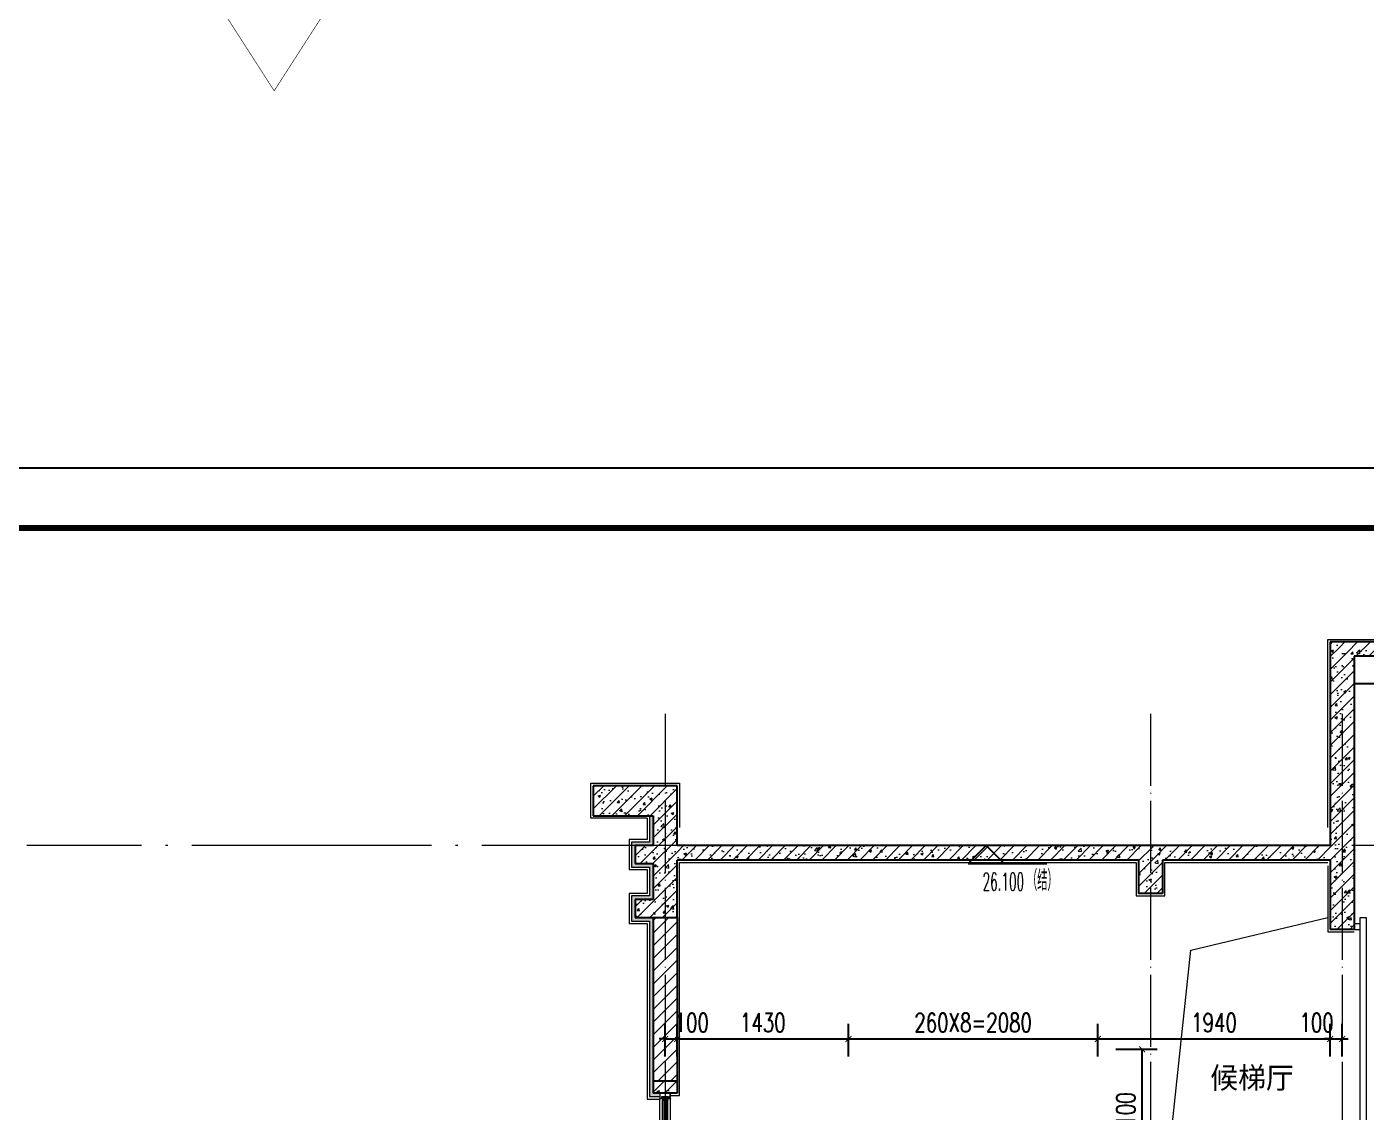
# Model space of a CAD drawing. Extents: x -655480 to 203344, y -294099 to 287156.
# Drawn here: x 50215 to 61392, y 181107 to 190166 of the extents above; entities that cross this region are included whole.
import ezdxf

# ---------------------------------------------------------------- set-up
doc = ezdxf.new("R2010")
doc.units = 0
doc.header["$LTSCALE"] = 1000
doc.linetypes.add('DOTE', pattern=[2.42, 2, -0.2, 0.02, -0.2])
doc.layers.get('0').update_dxf_attribs({"linetype": 'CONTINUOUS'})
doc.layers.get('DEFPOINTS').update_dxf_attribs({"linetype": 'CONTINUOUS'})
for name, color, linetype in [('-TK', 7, 'CONTINUOUS'), ('DIM_ELEV', 3, 'CONTINUOUS'), ('PUB_TEXT', 2, 'CONTINUOUS'), ('WALL', 5, 'CONTINUOUS'), ('尺寸标注', 86, 'CONTINUOUS'), ('看线', 251, 'CONTINUOUS'), ('立面-看线', 251, 'CONTINUOUS')]:
    doc.layers.add(name, color=color, linetype=linetype)
for name, color, linetype, lineweight in [('DOTE', 19, 'DOTE', 9), ('PUB_HATCH', 8, 'CONTINUOUS', 9), ('S_WINDOW', 144, 'CONTINUOUS', 15), ('WINDOW', 144, 'CONTINUOUS', 15), ('内粉刷', 37, 'CONTINUOUS', 9), ('立面-洞口示意', 152, 'CONTINUOUS', 13), ('细细', 250, 'CONTINUOUS', 0)]:
    doc.layers.add(name, color=color, linetype=linetype, lineweight=lineweight)
doc.layers.add('审图修改', color=2, linetype='CONTINUOUS', plot=False)
doc.styles.add('_TCH_DIM', font='SIMPLEX.shx', dxfattribs={"width": 0.7, "bigfont": 'GBCBIG.shx'})
doc.styles.add('_TCH_DIM_T3', font='SIMPLEX', dxfattribs={"width": 0.705882, "bigfont": 'GBCBIG'})
doc.dimstyles.new('_TCH_ARCH&&50', dxfattribs={"dimtxt": 157.5, "dimasz": 50, "dimexe": 125, "dimexo": 150, "dimgap": 58.75, "dimtad": 1, "dimdec": 0, "dimzin": 0, "dimdsep": 46, "dimtxsty": '_TCH_DIM_T3', "dimblk": 'ARCHTICK', "dimcen": 0.09, "dimclrt": 7, "dimazin": 0, "dimtfac": 1, "dimtdec": 0, "dimtix": 1, "dimtmove": 2, "dimatfit": 3, "dimldrblk": 'ARCHTICK', "dimfxl": 1, "dimtolj": 1, "dimtzin": 0, "dimarcsym": 0})
pattern_1 = [(315, (-218910.2607, -140541.0897), (-1.767766953, -1.767766953), []), (315, (-218909.0822, -140541.0897), (-1.767766953, -1.767766953), [])]
pattern_2 = [(315, (-218910.2607, -141979.3279), (-1.767766953, -1.767766953), []), (315, (-218909.0822, -141979.3279), (-1.767766953, -1.767766953), [])]
pattern_3 = [(45, (-87771.18, 258360.08), (-53.03301, 53.03301), []), (50, (-87771.18, 258360.08), (215.17805, -18.82564), [22.5, -247.5]), (355, (-87771.18, 258360.08), (-41.6254, 225.65764), [18, -198]), (100.4514, (-87753.25, 258358.51), (173.55281, 206.83186), [19.12206, -210.34263]), (46.1842, (-87771.18, 258420.08), (320.1723, -49.6557), [33.75, -371.25]), (96.6356, (-87744.5, 258415.94), (280.3988, 292.23536), [28.6831, -315.5139]), (351.1842, (-87771.18, 258420.08), (280.3986, 292.2356), [27, -297]), (21, (-87741.18, 258405.08), (179.07212, -120.78567), [22.5, -247.5]), (326, (-87741.18, 258405.08), (72.9946, 217.545), [18, -198]), (71.4514, (-87726.26, 258395.01), (252.0668, 96.75915), [19.12206, -210.34263]), (37.5, (-87771.18, 258360.08), (3.647957, 99.868156), [0, -195.6, 0, -201, 0, -198.75]), (7.5, (-87771.18, 258360.08), (78.92086, 118.323514), [0, -114.6, 0, -191.1, 0, -75.75]), (327.5, (-87838.08, 258360.08), (160.14673, -6.76646), [0, -75, 0, -234, 0, -310.5]), (317.5, (-87868.08, 258360.08), (174.95585, 30.0315), [0, -97.5, 0, -155.4, 0, -220.5])]

# ---------------------------------------------------------------- blocks, each defined once
blk = doc.blocks.new('A1')
blk.add_lwpolyline([(0, 59400), (0, 0), (84100, 0), (84100, 59400)], close=True)
at = {"const_width": 100}
blk.add_lwpolyline([(2500, 58400), (2500, 1000), (83100, 1000), (83100, 58400)], close=True, dxfattribs=at)
blk = doc.blocks.new('FGSDFSFSEFESFES')
at = {"layer": 'WINDOW', "ltscale": 0.8}
for p, q in [((175259, -121034), (175209, -121034)), ((175259, -121084), (175209, -121084)), ((175259, -123284), (175209, -123284)), ((175259, -123334), (175209, -123334))]:
    blk.add_line(p, q, dxfattribs=at)
blk.add_lwpolyline([(175159, -123384), (175209, -123384), (175209, -120984), (175159, -120984), (175159, -123384)], dxfattribs=at)
blk = doc.blocks.new('zrszerf')
at = {"layer": '细细'}
h = blk.add_hatch(dxfattribs=at)
h.set_pattern_fill('金属', color=256, style=0)
h.set_pattern_definition(pattern_1)
h.paths.add_polyline_path([(257695, 608543), (257715, 608543), (257715, 608557), (257765, 608557), (257765, 608543), (257785, 608543), (257785, 608588), (257695, 608588)])
h.paths.add_polyline_path([(257713, 608559), (257713, 608545), (257697, 608545), (257697, 608586), (257783, 608586), (257783, 608545), (257767, 608545), (257767, 608559)], flags=16)
h = blk.add_hatch(dxfattribs=at)
h.set_pattern_fill('金属', color=256, style=0)
h.set_pattern_definition(pattern_1)
h.paths.add_polyline_path([(257762, 608555), (257762, 608530), (257750, 608530), (257750, 608540), (257729, 608540), (257729, 608530), (257717, 608530), (257717, 608555)])
h.paths.add_polyline_path([(257719, 608553), (257719, 608532), (257727, 608532), (257727, 608542), (257752, 608542), (257752, 608532), (257760, 608532), (257760, 608553)], flags=16)
h = blk.add_hatch(color=256, dxfattribs=at)
edge = h.paths.add_edge_path()
edge.add_line((257735, 608540), (257735, 608528))
edge.add_arc((257740, 608520), 9.44, 61.5175, 118.4825, ccw=False)
edge.add_line((257744, 608528), (257744, 608540))
edge.add_arc((257740, 608548), 9.44, 241.5175, 298.4825, ccw=False)
h = blk.add_hatch(color=256, dxfattribs=at)
edge = h.paths.add_edge_path()
edge.add_line((257735, 607237), (257735, 607249))
edge.add_arc((257740, 607257), 9.44, 241.5175, 298.4825)
edge.add_line((257744, 607249), (257744, 607237))
edge.add_arc((257740, 607229), 9.44, 61.5175, 118.4825)
h = blk.add_hatch(dxfattribs=at)
h.set_pattern_fill('金属', color=256, style=0)
h.set_pattern_definition(pattern_2)
h.paths.add_polyline_path([(257695, 607233), (257715, 607233), (257715, 607220), (257765, 607220), (257765, 607233), (257785, 607233), (257785, 607188), (257695, 607188)])
h.paths.add_polyline_path([(257713, 607218), (257713, 607231), (257697, 607231), (257697, 607190), (257783, 607190), (257783, 607231), (257767, 607231), (257767, 607218)], flags=16)
h = blk.add_hatch(dxfattribs=at)
h.set_pattern_fill('金属', color=256, style=0)
h.set_pattern_definition(pattern_2)
h.paths.add_polyline_path([(257762, 607222), (257762, 607247), (257750, 607247), (257750, 607237), (257729, 607237), (257729, 607247), (257717, 607247), (257717, 607222)])
h.paths.add_polyline_path([(257719, 607224), (257719, 607245), (257727, 607245), (257727, 607235), (257752, 607235), (257752, 607245), (257760, 607245), (257760, 607224)], flags=16)
at = {"layer": 'S_WINDOW'}
for p, q in [((257695, 607233), (257695, 608543)), ((257717, 607247), (257717, 608530)), ((257762, 607247), (257762, 608530)), ((257785, 607233), (257785, 608543))]:
    blk.add_line(p, q, dxfattribs=at)
for points in [[(257785, 608588), (257785, 608543), (257765, 608543), (257765, 608557), (257715, 608557), (257715, 608543), (257695, 608543), (257695, 608588)], [(257783, 608586), (257783, 608545), (257767, 608545), (257767, 608559), (257713, 608559), (257713, 608545), (257697, 608545), (257697, 608586)], [(257762, 608555), (257762, 608530), (257750, 608530), (257750, 608540), (257729, 608540), (257729, 608530), (257717, 608530), (257717, 608555)], [(257760, 608553), (257760, 608532), (257752, 608532), (257752, 608542), (257727, 608542), (257727, 608532), (257719, 608532), (257719, 608553)], [(257785, 607188), (257785, 607233), (257765, 607233), (257765, 607220), (257715, 607220), (257715, 607233), (257695, 607233), (257695, 607188)], [(257783, 607190), (257783, 607231), (257767, 607231), (257767, 607218), (257713, 607218), (257713, 607231), (257697, 607231), (257697, 607190)], [(257762, 607222), (257762, 607247), (257750, 607247), (257750, 607237), (257729, 607237), (257729, 607247), (257717, 607247), (257717, 607222)], [(257760, 607224), (257760, 607245), (257752, 607245), (257752, 607235), (257727, 607235), (257727, 607245), (257719, 607245), (257719, 607224)]]:
    blk.add_lwpolyline(points, close=True, dxfattribs=at)
at = {"layer": '细细'}
for points in [[(257729, 608530), (257729, 607247)], [(257735, 607249), (257735, 608540)], [(257744, 607249), (257744, 608540)], [(257750, 608530), (257750, 607247)]]:
    blk.add_lwpolyline(points, dxfattribs=at)
for points in [[(257735, 608540), (257735, 608528, -0.253805), (257744, 608528), (257744, 608540, -0.253805)], [(257735, 607237), (257735, 607249, 0.253805), (257744, 607249), (257744, 607237, 0.253805)]]:
    blk.add_lwpolyline(points, format="xyb", close=True, dxfattribs=at)
blk = doc.blocks.new('_ArchTick')
at = {"color": 0, "linetype": 'ByBlock', "const_width": 0.15}
blk.add_lwpolyline([(-0.5, -0.5), (0.5, 0.5)], dxfattribs=at)
blk = doc.blocks.new('*D882')
at = {"layer": 'DEFPOINTS', "color": 0, "transparency": 16777216}
for p in [(59152, 181632), (59523, 181632), (59152, 180532)]:
    blk.add_point(p, dxfattribs=at)
at = {"layer": '尺寸标注', "color": 0, "lineweight": -2, "transparency": 16777216}
for p, q in [((59302, 181632), (59648, 181632)), ((59523, 180532), (59523, 181632)), ((59302, 180532), (59648, 180532))]:
    blk.add_line(p, q, dxfattribs=at)
at = {"layer": '尺寸标注', "color": 0, "lineweight": -2, "transparency": 16777216, "xscale": 50, "yscale": 50, "zscale": 50}
for p, rotation in [((59523, 181632), 90), ((59523, 180532), 270)]:
    blk.add_blockref('_ArchTick', p, dxfattribs=dict(at, rotation=rotation))
at = {"layer": '尺寸标注', "color": 7, "transparency": 16777216, "insert": (59386, 181082), "char_height": 157.5, "attachment_point": 5, "rotation": 90, "style": '_TCH_DIM_T3'}
blk.add_mtext('\\A1;1100', dxfattribs=at)
blk = doc.blocks.new('*D924')
at = {"layer": 'DEFPOINTS', "color": 0, "transparency": 16777216}
for p in [(61192, 181718), (61092, 181422), (61192, 181422)]:
    blk.add_point(p, dxfattribs=at)
at = {"layer": '尺寸标注', "color": 0, "lineweight": -2, "transparency": 16777216}
for p, q in [((61092, 181572), (61092, 181843)), ((61192, 181572), (61192, 181843)), ((61092, 181718), (61042, 181718)), ((61092, 181718), (61192, 181718)), ((61192, 181718), (61242, 181718))]:
    blk.add_line(p, q, dxfattribs=at)
at = {"layer": '尺寸标注', "color": 0, "lineweight": -2, "transparency": 16777216, "xscale": 50, "yscale": 50, "zscale": 50}
blk.add_blockref('_ArchTick', (61092, 181718), dxfattribs=at)
at = {"layer": '尺寸标注', "color": 0, "lineweight": -2, "transparency": 16777216, "xscale": 50, "yscale": 50, "zscale": 50, "rotation": 180}
blk.add_blockref('_ArchTick', (61192, 181718), dxfattribs=at)
at = {"layer": '尺寸标注', "color": 7, "transparency": 16777216, "insert": (60978, 181855), "char_height": 157.5, "attachment_point": 5, "style": '_TCH_DIM_T3'}
blk.add_mtext('\\A1;100', dxfattribs=at)
blk = doc.blocks.new('*D925')
at = {"layer": 'DEFPOINTS', "color": 0, "transparency": 16777216}
for p in [(61092, 181718), (59152, 181422), (61092, 181422)]:
    blk.add_point(p, dxfattribs=at)
at = {"layer": '尺寸标注', "color": 0, "lineweight": -2, "transparency": 16777216}
for p, q in [((59152, 181572), (59152, 181843)), ((61092, 181572), (61092, 181843)), ((59152, 181718), (61092, 181718))]:
    blk.add_line(p, q, dxfattribs=at)
at = {"layer": '尺寸标注', "color": 0, "lineweight": -2, "transparency": 16777216, "xscale": 50, "yscale": 50, "zscale": 50, "rotation": 180}
blk.add_blockref('_ArchTick', (59152, 181718), dxfattribs=at)
at = {"layer": '尺寸标注', "color": 0, "lineweight": -2, "transparency": 16777216, "xscale": 50, "yscale": 50, "zscale": 50}
blk.add_blockref('_ArchTick', (61092, 181718), dxfattribs=at)
at = {"layer": '尺寸标注', "color": 7, "transparency": 16777216, "insert": (60122, 181855), "char_height": 157.5, "attachment_point": 5, "style": '_TCH_DIM_T3'}
blk.add_mtext('\\A1;1940', dxfattribs=at)
blk = doc.blocks.new('*D926')
at = {"layer": 'DEFPOINTS', "color": 0, "transparency": 16777216}
for p in [(59152, 181718), (57072, 181422), (59152, 181422)]:
    blk.add_point(p, dxfattribs=at)
at = {"layer": '尺寸标注', "color": 0, "lineweight": -2, "transparency": 16777216}
for p, q in [((57072, 181572), (57072, 181843)), ((59152, 181572), (59152, 181843)), ((57072, 181718), (59152, 181718))]:
    blk.add_line(p, q, dxfattribs=at)
at = {"layer": '尺寸标注', "color": 0, "lineweight": -2, "transparency": 16777216, "xscale": 50, "yscale": 50, "zscale": 50, "rotation": 180}
blk.add_blockref('_ArchTick', (57072, 181718), dxfattribs=at)
at = {"layer": '尺寸标注', "color": 0, "lineweight": -2, "transparency": 16777216, "xscale": 50, "yscale": 50, "zscale": 50}
blk.add_blockref('_ArchTick', (59152, 181718), dxfattribs=at)
at = {"layer": '尺寸标注', "color": 7, "transparency": 16777216, "insert": (58112, 181855), "char_height": 157.5, "attachment_point": 5, "style": '_TCH_DIM_T3'}
blk.add_mtext('\\A1;260X8=2080', dxfattribs=at)
blk = doc.blocks.new('*D927')
at = {"layer": 'DEFPOINTS', "color": 0, "transparency": 16777216}
for p in [(57072, 181718), (55642, 181422), (57072, 181422)]:
    blk.add_point(p, dxfattribs=at)
at = {"layer": '尺寸标注', "color": 0, "lineweight": -2, "transparency": 16777216}
for p, q in [((55642, 181572), (55642, 181843)), ((57072, 181572), (57072, 181843)), ((55642, 181718), (57072, 181718))]:
    blk.add_line(p, q, dxfattribs=at)
at = {"layer": '尺寸标注', "color": 0, "lineweight": -2, "transparency": 16777216, "xscale": 50, "yscale": 50, "zscale": 50, "rotation": 180}
blk.add_blockref('_ArchTick', (55642, 181718), dxfattribs=at)
at = {"layer": '尺寸标注', "color": 0, "lineweight": -2, "transparency": 16777216, "xscale": 50, "yscale": 50, "zscale": 50}
blk.add_blockref('_ArchTick', (57072, 181718), dxfattribs=at)
at = {"layer": '尺寸标注', "color": 7, "transparency": 16777216, "insert": (56357, 181855), "char_height": 157.5, "attachment_point": 5, "style": '_TCH_DIM_T3'}
blk.add_mtext('\\A1;1430', dxfattribs=at)
blk = doc.blocks.new('*D928')
at = {"layer": 'DEFPOINTS', "color": 0, "transparency": 16777216}
for p in [(55642, 181718), (55542, 181422), (55642, 181422)]:
    blk.add_point(p, dxfattribs=at)
at = {"layer": '尺寸标注', "color": 0, "lineweight": -2, "transparency": 16777216}
for p, q in [((55542, 181572), (55542, 181843)), ((55642, 181572), (55642, 181843)), ((55542, 181718), (55492, 181718)), ((55542, 181718), (55642, 181718)), ((55642, 181718), (55692, 181718))]:
    blk.add_line(p, q, dxfattribs=at)
at = {"layer": '尺寸标注', "color": 0, "lineweight": -2, "transparency": 16777216, "xscale": 50, "yscale": 50, "zscale": 50}
blk.add_blockref('_ArchTick', (55542, 181718), dxfattribs=at)
at = {"layer": '尺寸标注', "color": 0, "lineweight": -2, "transparency": 16777216, "xscale": 50, "yscale": 50, "zscale": 50, "rotation": 180}
blk.add_blockref('_ArchTick', (55642, 181718), dxfattribs=at)
at = {"layer": '尺寸标注', "color": 7, "transparency": 16777216, "insert": (55764, 181855), "char_height": 157.5, "attachment_point": 5, "style": '_TCH_DIM_T3'}
blk.add_mtext('\\A1;100', dxfattribs=at)

msp = doc.modelspace()

# ---------------------------------------------------------------- hatches: boundary and pattern name
at = {"layer": 'PUB_HATCH'}
h = msp.add_hatch(dxfattribs=at)
h.set_pattern_fill('钢筋混凝土', color=256, scale=30, style=0)
h.set_pattern_definition(pattern_3)
h.paths.add_polyline_path([(61292.15, 184911.66), (61092.15, 185031.66), (61092.15, 183331.66), (61158.82, 183291.66), (61292.15, 183331.66)])
h = msp.add_hatch(dxfattribs=at)
h.set_pattern_fill('钢筋混凝土', color=256, scale=30, style=0)
h.set_pattern_definition(pattern_3)
h.paths.add_polyline_path([(62042.12, 184951.66), (62042.12, 185031.66), (61092.15, 185031.66), (61292.15, 184911.66), (61942.12, 184911.66)])
h = msp.add_hatch(dxfattribs=at)
h.set_pattern_fill('钢筋混凝土', color=256, scale=30, style=0)
h.set_pattern_definition(pattern_3)
h.paths.add_polyline_path([(55642.13, 182731.66), (55642.13, 183831.66), (54942.13, 183831.66), (54942.13, 183581.66), (55442.13, 183581.66), (55442.13, 183331.66), (55292.13, 183331.66), (55292.13, 183181.66), (55442.13, 183181.66), (55442.13, 182881.66), (55292.13, 182881.66), (55292.13, 182731.66)])
h = msp.add_hatch(dxfattribs=at)
h.set_pattern_fill('钢筋混凝土', color=256, scale=30, style=0)
h.set_pattern_definition(pattern_3)
h.paths.add_polyline_path([(55642.13, 183331.66), (55642.13, 183211.66), (59492.13, 183211.66), (59592.13, 183251.66), (59592.13, 183331.66)])
h = msp.add_hatch(dxfattribs=at)
h.set_pattern_fill('钢筋混凝土', color=256, scale=30, style=0)
h.set_pattern_definition(pattern_3)
h.paths.add_polyline_path([(61158.82, 183291.66), (61092.15, 183331.66), (59592.13, 183331.66), (59592.13, 183251.66), (59692.13, 183211.66), (61092.15, 183211.66)])
h = msp.add_hatch(dxfattribs=at)
h.set_pattern_fill('钢筋混凝土', color=256, scale=30, style=0)
h.set_pattern_definition(pattern_3)
h.paths.add_polyline_path([(61158.82, 183291.66), (61092.15, 183211.66), (61092.14, 182631.68), (61292.14, 182631.68), (61292.15, 183331.66)])
h = msp.add_hatch(dxfattribs=at)
h.set_pattern_fill('钢筋混凝土', color=256, scale=30, style=0)
h.set_pattern_definition(pattern_3)
h.paths.add_polyline_path([(59592.13, 183251.66), (59492.13, 183211.66), (59492.13, 182931.66), (59692.13, 182931.66), (59692.13, 183211.66)])
h = msp.add_hatch(dxfattribs=at)
h.set_pattern_fill('普通砖', color=256, scale=30, style=0)
h.set_pattern_definition([(45, (-87771.18, 258413.93), (-53.03303, 53.03303), [])])
h.paths.add_polyline_path([(55642.13, 182731.66), (55542.1, 182731.66), (55442.18, 182731.66), (55442.19, 181366.68), (55642.19, 181366.68), (55642.18, 182731.66)])
h = msp.add_hatch(dxfattribs=at)
h.set_pattern_fill('钢筋混凝土', color=256, scale=30, style=0)
h.set_pattern_definition(pattern_3)
h.paths.add_polyline_path([(55442.12, 181366.68), (55442.12, 181266.68), (55642.12, 181266.68), (55642.12, 181366.68)])
at = {"layer": '立面-看线'}
h = msp.add_hatch(dxfattribs=at)
h.set_pattern_fill('HONEY', color=256, scale=7)
h.set_pattern_definition([(0, (-755611.05, -205065.272), (16.66875, 9.623705), [11.1125, -22.225]), (120, (-755611.05, -205065.272), (-16.66874801, 9.62370845), [11.1125, -22.225]), (60, (-755611.05, -205065.272), (1.99e-06, 19.24741345), [-22.225, 11.1125])])
h.paths.add_polyline_path([(55442.19, 182731.66), (55292.13, 182731.66), (55292.13, 182881.66), (55442.19, 182881.66), (55442.19, 183181.66), (55292.13, 183181.66), (55292.13, 183331.66), (55442.19, 183331.66), (55442.19, 183581.66), (55412.13, 183581.66), (55412.13, 183361.66), (55262.13, 183361.66), (55262.13, 183151.66), (55412.13, 183151.66), (55412.13, 182911.66), (55262.13, 182911.66), (55262.13, 182701.66), (55412.13, 182701.66), (55412.2, 181236.68), (55497.19, 181236.68), (55497.19, 181266.68), (55442.19, 181266.68)])

# ---------------------------------------------------------------- linework, layer by layer
at = {"layer": 'DIM_ELEV', "color": 3}
for p, q in [((58220.04, 183331.66), (58070.04, 183181.66)), ((58220.04, 183331.66), (58370.04, 183181.66)), ((58070.04, 183181.66), (58726.04, 183181.66))]:
    msp.add_line(p, q, dxfattribs=at)
at = {"layer": 'DOTE', "linetype": 'DOTE', "ltscale": 0.3}
for p, q in [((55542.13, 184431.66), (55542.15, 159531.66)), ((59592.13, 184431.66), (59592.15, 159531.66)), ((61192.13, 184431.66), (61192.15, 159531.66))]:
    msp.add_line(p, q, dxfattribs=at)
at = {"layer": 'DOTE', "linetype": 'DOTE'}
msp.add_line((65692.19, 183331.66), (50215.13, 183331.66), dxfattribs=at)
at = {"layer": 'PUB_HATCH', "color": 215, "true_color": 0xa953a0}
msp.add_lwpolyline([(55412.13, 183581.66), (55412.13, 183361.66), (55262.13, 183361.66), (55262.13, 183151.66), (55412.13, 183151.66), (55412.13, 182911.66), (55262.13, 182911.66), (55262.13, 182701.66), (55412.13, 182701.66), (55412.19, 181236.67), (55497.12, 181236.7)], dxfattribs=at)
at = {"layer": 'WALL'}
for p, q in [((61092.15, 185031.66), (61092.15, 183331.66)), ((62042.12, 185031.66), (61092.15, 185031.66)), ((61292.15, 184911.66), (61292.15, 183331.66)), ((61942.12, 184911.66), (61292.15, 184911.66)), ((55642.13, 183831.66), (54942.13, 183831.66)), ((54942.13, 183831.66), (54942.13, 183581.66)), ((55642.13, 183331.66), (55642.13, 183831.66)), ((54942.13, 183581.66), (55442.13, 183581.66)), ((55442.13, 183581.66), (55442.13, 183331.66)), ((55442.13, 183331.66), (55292.13, 183331.66)), ((55292.13, 183331.66), (55292.13, 183181.66)), ((59592.13, 183331.66), (55642.13, 183331.66)), ((61092.15, 183331.66), (59592.13, 183331.66)), ((61292.15, 183331.66), (61292.14, 182631.68)), ((55642.13, 182731.66), (55642.13, 183211.66)), ((59492.13, 183211.66), (55642.13, 183211.66)), ((59492.13, 183211.66), (59492.13, 182931.66)), ((61092.15, 183211.66), (59692.13, 183211.66)), ((59692.13, 183211.66), (59692.13, 182931.66)), ((61092.15, 183211.66), (61092.14, 182631.68)), ((55292.13, 183181.66), (55442.13, 183181.66)), ((55442.13, 183181.66), (55442.13, 182881.66)), ((55442.13, 182881.66), (55292.13, 182881.66)), ((55292.13, 182881.66), (55292.13, 182731.66)), ((59692.13, 182931.66), (59492.13, 182931.66)), ((55292.13, 182731.66), (55642.13, 182731.66)), ((55442.18, 182731.66), (55442.19, 181366.68)), ((55642.18, 182731.66), (55642.13, 182731.66)), ((55642.18, 182731.66), (55642.19, 181366.68)), ((61292.14, 182631.68), (61092.14, 182631.68)), ((55442.12, 181366.68), (55442.12, 181266.68)), ((55642.12, 181366.68), (55442.12, 181366.68)), ((55642.12, 181366.68), (55642.12, 181266.68)), ((55642.12, 181266.68), (55442.12, 181266.68))]:
    msp.add_line(p, q, dxfattribs=at)
at = {"layer": '内粉刷'}
for points in [[(61072.14, 183481.66), (61072.15, 185051.66), (63412.13, 185051.66), (63412.12, 183481.66)], [(55392.13, 183561.66), (54922.13, 183561.66), (54922.13, 183851.66), (55662.13, 183851.66), (55662.13, 183481.66)], [(55392.13, 183561.66), (55392.13, 183381.66), (55242.13, 183381.66), (55242.13, 183131.66), (55392.13, 183131.66), (55392.13, 182931.66), (55242.13, 182931.66), (55242.13, 182681.66), (55392.13, 182681.66), (55392.19, 181216.66), (55497.13, 181216.7)], [(61292.17, 183331.7), (61292.17, 183281.7)], [(55587.1, 181246.7), (55662.19, 181246.68), (55662.13, 183191.66), (59472.13, 183191.66)], [(59472.13, 183191.66), (59472.13, 182911.66), (59712.13, 182911.66), (59712.13, 183191.66)], [(59712.13, 183191.66), (61072.16, 183191.66)], [(61072.17, 183161.7), (61072.17, 182611.7), (61292.17, 182611.67)]]:
    msp.add_lwpolyline(points, dxfattribs=at)
at = {"layer": '审图修改', "color": 2, "const_width": 5}
msp.add_lwpolyline([(4237.03, 189631.08, -0.57735027), (28258.31, 189631.08, -0.57735027), (52279.58, 189631.08, -0.57735027), (76300.85, 189631.08, -0.57735027), (100322.13, 189631.08, -0.57735027), (124343.4, 189631.08, -0.57735027), (148364.68, 189631.08, -0.57735027), (172385.95, 189631.08, -0.57735027), (196407.22, 189631.08, -0.57735027), (196407.22, 165609.81, -0.57735027), (196407.22, 141588.53, -0.57735027)], format="xyb", dxfattribs=at)
at = {"layer": '看线'}
msp.add_line((63192.13, 184681.66), (61292.13, 184681.69), dxfattribs=at)
at = {"layer": '立面-洞口示意'}
msp.add_lwpolyline([(59712.14, 180416.66), (59929.1, 182459.31), (61072.17, 182731.66)], dxfattribs=at)

# ---------------------------------------------------------------- block references
at = {"layer": '-TK', "xscale": 0.5, "yscale": 0.5, "zscale": 0.5}
msp.add_blockref('A1', (27867.19, 156782.28), dxfattribs=at)
at = {"xscale": -1}
for name, p in [('FGSDFSFSEFESFES', (236550.74, 303715.72)), ('zrszerf', (313281.98, -427321.46))]:
    msp.add_blockref(name, p, dxfattribs=at)

# ---------------------------------------------------------------- texts
at = {"layer": 'DIM_ELEV', "color": 7, "style": '_TCH_DIM'}
for s, height, width, p in [('26.100', 148.75, 0.494118, (58190.93, 182956.61)), ('（结）', 168.794, 0.7, (58561.93, 182956.61))]:
    msp.add_text(s, height=height, dxfattribs=dict(at, width=width)).set_placement(p)
at = {"layer": 'PUB_TEXT'}
msp.add_text('候梯厅', height=178.723, dxfattribs=at).set_placement((60090.91, 181304.71))

# ---------------------------------------------------------------- dimensions: what is measured, and where the dimension line sits
at = {"layer": '尺寸标注', "color": 106}
for base, p1, p2, picture, middle in [((55642.11, 181717.85), (55542.13, 181422), (55642.11, 181422), '*D928', (55764.35, 181855.35)), ((61192.13, 181717.85), (61092.08, 181422), (61192.13, 181422), '*D924', (60978.32, 181855.35))]:
    dim = msp.add_linear_dim(base=base, p1=p1, p2=p2, angle=0, dimstyle='_TCH_ARCH&&50', dxfattribs=at)
    dim.commit()
    dim.dimension.update_dxf_attribs({"geometry": picture, "text_midpoint": middle, "dimtype": 161})
for p1, p2, distance, picture, middle in [((55642.11, 181422), (57072.25, 181422), 295.86, '*D927', (56357.18, 181855.35)), ((59152.25, 181422), (61092.08, 181422), 295.86, '*D925', (60122.17, 181855.35)), ((59152.15, 180531.66), (59152.15, 181631.66), -371.15, '*D882', (59385.8, 181081.66))]:
    dim = msp.add_aligned_dim(p1=p1, p2=p2, distance=distance, dimstyle='_TCH_ARCH&&50', dxfattribs=at)
    dim.commit()
    dim.dimension.update_dxf_attribs({"geometry": picture, "text_midpoint": middle})
dim = msp.add_aligned_dim(p1=(57072.25, 181422), p2=(59152.25, 181422), distance=295.86, text='260X8=2080', dimstyle='_TCH_ARCH&&50', dxfattribs=at)
dim.commit()
dim.dimension.update_dxf_attribs({"geometry": '*D926', "text_midpoint": (58112.25, 181855.35)})

doc.saveas('drawing.dxf')
